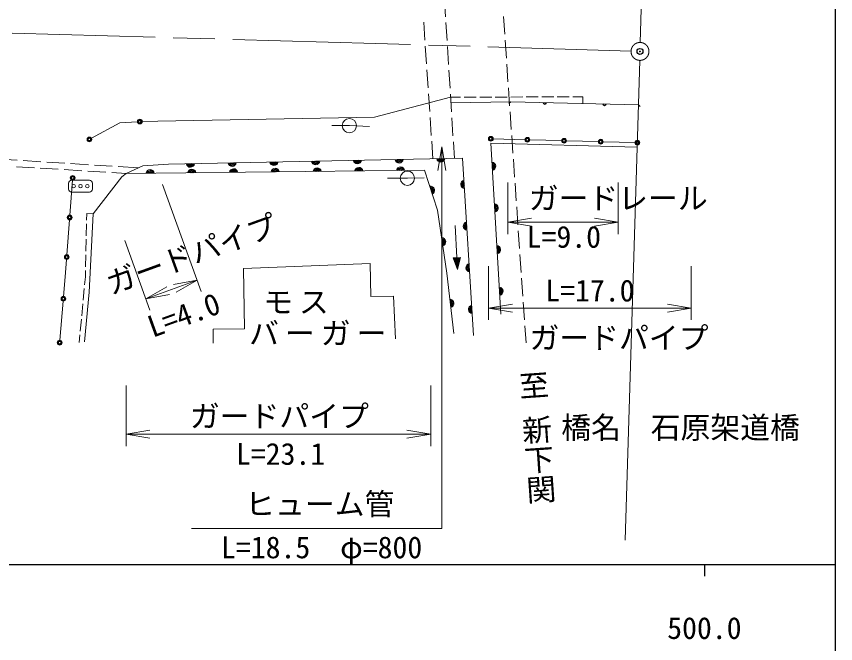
# Model space of a CAD drawing. Units: millimetres at full size, sheet at 1:1000; details may follow other scales. Extents: x 40000 to 680000, y 20000 to 380000.
# Drawn here: x 510330 to 579000, y 198357 to 250928 of the extents above; entities that cross this region are included whole.
import ezdxf
from ezdxf.enums import TextEntityAlignment as Align

# ---------------------------------------------------------------- set-up
doc = ezdxf.new("R2010")
doc.units = ezdxf.units.MM
doc.header["$LTSCALE"] = 1000
doc.header["$PDMODE"] = 32
doc.header["$PDSIZE"] = 500
doc.linetypes.add('CHAIN', pattern=[18.5, 12, -1.5, 3.5, -1.5])
for name, color, linetype, lineweight in [('M-BGD', 7, 'Continuous', 13), ('M-BMK', 2, 'CHAIN', 13), ('M-BMK-OTRS', 5, 'Continuous', 13), ('M-STR-HTXT', 7, 'Continuous', 13), ('M-STR-STR3', 7, 'Continuous', 13), ('M-STR-STRC', 7, 'Continuous', 13), ('M-TTL-BAND', 7, 'Continuous', 25), ('M-WORK', 1, 'Continuous', 13)]:
    doc.layers.add(name, color=color, linetype=linetype, lineweight=lineweight)
doc.layers.add('M-OTRS', color=6, linetype='Continuous')
doc.styles.add('@ＭＳ ゴシック', font='')
doc.styles.add('ＭＳ ゴシック', font='')
doc.styles.get('@ＭＳ ゴシック').set_extended_font_data('@MS Gothic')
doc.styles.get('ＭＳ ゴシック').set_extended_font_data('MS Gothic')

# ---------------------------------------------------------------- blocks, each defined once
blk = doc.blocks.new('open_arrow')
at = {"color": 0, "linetype": 'Continuous', "lineweight": -2}
blk.add_lwpolyline([(7.5, 1.25), (0, 0), (7.5, -1.25)], dxfattribs=at)

msp = doc.modelspace()

# ---------------------------------------------------------------- linework, layer by layer
at = {"layer": 'M-BGD'}
for p, q in [((514703, 236949), (514703, 236449)), ((516453, 237199), (514953, 237199)), ((516703, 236449), (516703, 236949)), ((514953, 236199), (516453, 236199))]:
    msp.add_line(p, q, dxfattribs=at)
for centre in [(515128, 236699), (515703, 236699), (516278, 236699)]:
    msp.add_circle(centre, 150, dxfattribs=at)
for centre, start, end in [((514953, 236949), 90, 180), ((516453, 236949), 0, 90), ((514953, 236449), 180, 270), ((516453, 236449), 270, 0)]:
    msp.add_arc(centre, 250, start, end, dxfattribs=at)
at = {"layer": 'M-BMK'}
for p, q in [((540468, 248656), (505277, 249652)), ((561853, 248015), (540468, 248656))]:
    msp.add_line(p, q, dxfattribs=at)
for radius in [750, 30]:
    msp.add_circle((562602, 247992), radius, dxfattribs=at)
at = {"layer": 'M-BMK-OTRS'}
for p, q in [((562625, 248742), (563947, 292811)), ((561373, 207019), (562580, 247243))]:
    msp.add_line(p, q, dxfattribs=at)
at = {"layer": 'M-OTRS'}
msp.add_point((562602, 247992), dxfattribs=at)
at = {"layer": 'M-STR-HTXT'}
for p, q in [((551518, 237000), (551518, 232685)), ((560778, 237000), (560778, 232685)), ((522582, 236849), (525828, 227874)), ((551518, 233685), (560778, 233685)), ((519411, 232149), (521521, 226316)), ((549900, 230000), (549900, 225483)), ((566902, 230000), (566902, 225483)), ((521181, 227257), (525488, 228815)), ((549900, 226483), (566902, 226483)), ((519522, 220000), (519522, 214919)), ((545062, 220000), (545062, 214919)), ((519522, 215919), (545062, 215919))]:
    msp.add_line(p, q, dxfattribs=at)
msp.add_lwpolyline([(546000, 240000), (546000, 208000), (525000, 208000)], dxfattribs=at)
at = {"layer": 'M-STR-STR3'}
for p, q in [((551157, 250922), (551261, 249426)), ((551295, 248927), (551399, 247431)), ((551434, 246932), (551538, 245435)), ((551572, 244937), (551676, 243440)), ((551711, 242941), (551815, 241445)), ((551849, 240946), (551953, 239450)), ((551988, 238951), (552092, 237455)), ((552126, 236956), (552230, 235459)), ((552265, 234961), (552369, 233464)), ((552403, 232965), (552507, 231469)), ((552542, 230970), (552646, 229474)), ((552680, 228975), (552784, 227479)), ((552819, 226980), (552923, 225483)), ((552957, 224985), (553057, 223554))]:
    msp.add_line(p, q, dxfattribs=at)
at = {"layer": 'M-STR-STRC'}
for p, q in [((551608, 243629), (551762, 243775)), ((551762, 243775), (562478, 243516)), ((562478, 243516), (562624, 243362)), ((516625, 240712), (518989, 242018)), ((518989, 242018), (520477, 242104)), ((552970, 240594), (550297, 240666)), ((556043, 240513), (553370, 240584)), ((559116, 240431), (556443, 240502)), ((562190, 240349), (559516, 240420)), ((515033, 237191), (514814, 234273)), ((514785, 233874), (514566, 230955)), ((514537, 230556), (514428, 229097)), ((514428, 229097), (514288, 227458)), ((514254, 227059), (513974, 223781))]:
    msp.add_line(p, q, dxfattribs=at)
for centre, radius in [((520676, 242115), 200), ((520676, 242115), 160), ((520676, 242115), 120), ((520676, 242115), 100), ((516450, 240616), 200), ((516450, 240616), 160), ((516450, 240616), 120), ((516450, 240616), 100), ((550097, 240671), 200), ((550097, 240671), 160), ((550097, 240671), 120), ((550097, 240671), 100), ((553170, 240589), 200), ((553170, 240589), 160), ((553170, 240589), 120), ((553170, 240589), 100), ((556243, 240507), 200), ((556243, 240507), 160), ((556243, 240507), 120), ((556243, 240507), 100), ((559316, 240425), 200), ((559316, 240425), 160), ((559316, 240425), 120), ((559316, 240425), 100), ((562390, 240343), 200), ((562390, 240343), 160), ((562390, 240343), 120), ((562390, 240343), 100), ((515047, 237391), 200), ((515047, 237391), 160), ((515047, 237391), 120), ((515047, 237391), 100), ((514800, 234073), 200), ((514800, 234073), 160), ((514800, 234073), 120), ((514800, 234073), 100), ((514552, 230756), 200), ((514552, 230756), 160), ((514552, 230756), 120), ((514552, 230756), 100), ((514271, 227259), 200), ((514271, 227259), 160), ((514271, 227259), 120), ((514271, 227259), 100), ((513957, 223582), 200), ((513957, 223582), 160), ((513957, 223582), 120), ((513957, 223582), 100)]:
    msp.add_circle(centre, radius, dxfattribs=at)
for centre, radius in [((554621, 243706), 150), ((554621, 243706), 120), ((554621, 243706), 100), ((559619, 243585), 150), ((559619, 243585), 120), ((559619, 243585), 100)]:
    msp.add_arc(centre, radius, 178.61469, 358.61462, dxfattribs=at)
at = {"layer": 'M-TTL-BAND'}
for p, q in [((579000, 20000), (579000, 370000)), ((40000, 205000), (579000, 205000)), ((568000, 205000), (568000, 204000))]:
    msp.add_line(p, q, dxfattribs=at)
at = {"layer": 'M-WORK'}
for p, q in [((546216, 252399), (546308, 250902)), ((544574, 248939), (544473, 250435)), ((546339, 250403), (546432, 248906)), ((544708, 246943), (544607, 248440)), ((546463, 248406), (546556, 246909)), ((544842, 244948), (544741, 246444)), ((546587, 246410), (546680, 244913)), ((540346, 242470), (546727, 244155)), ((544975, 242952), (544875, 244449)), ((546711, 244414), (546804, 242917)), ((546727, 244155), (547570, 244157)), ((547870, 244158), (548870, 244161)), ((549170, 244162), (550170, 244165)), ((550470, 244166), (551470, 244169)), ((551770, 244170), (552770, 244173)), ((553070, 244173), (554070, 244176)), ((554370, 244177), (555370, 244180)), ((555670, 244181), (556670, 244184)), ((556970, 244185), (557812, 244187)), ((557812, 244187), (557812, 243629)), ((546756, 243695), (551762, 243775)), ((520676, 242115), (540346, 242470)), ((545109, 240957), (545009, 242453)), ((546835, 242418), (546928, 240921)), ((538244, 241772), (536760, 241772)), ((538244, 241772), (539925, 241711)), ((545241, 238994), (545143, 240458)), ((546959, 240422), (547045, 239030)), ((550098, 240291), (562379, 239960)), ((550944, 225961), (550098, 240291)), ((523091, 238547), (547737, 239044)), ((547737, 239044), (548657, 224177)), ((508890, 238966), (510387, 238872)), ((511838, 238239), (510341, 238332)), ((510886, 238840), (512383, 238746)), ((512882, 238715), (514379, 238620)), ((514878, 238589), (516375, 238495)), ((516874, 238463), (518371, 238369)), ((518870, 238338), (520561, 238231)), ((519522, 237763), (520943, 238403)), ((520943, 238403), (523091, 238547)), ((513834, 238115), (512337, 238208)), ((515830, 237992), (514333, 238085)), ((517826, 237868), (516329, 237961)), ((519522, 237763), (518325, 237837)), ((519170, 237476), (519522, 237763)), ((544549, 238031), (519522, 237763)), ((545627, 234680), (544549, 238031)), ((516758, 234388), (519170, 237476)), ((543106, 237361), (541425, 237374)), ((543106, 237361), (544504, 237386)), ((516230, 234400), (516218, 233842)), ((516758, 234388), (516230, 234400)), ((516444, 227818), (516758, 234388)), ((546408, 229406), (545627, 234680)), ((516211, 233542), (516190, 232542)), ((547100, 233397), (547247, 230715)), ((516184, 232242), (516162, 231243)), ((516156, 230943), (516134, 229943)), ((529378, 229795), (539995, 230208)), ((539995, 230208), (540052, 227443)), ((547547, 230731), (546948, 230698)), ((547302, 229716), (546948, 230698)), ((547019, 230502), (547008, 230701)), ((547068, 230705), (547090, 230305)), ((547160, 230109), (547127, 230708)), ((547187, 230711), (547231, 229913)), ((547302, 229716), (547247, 230715)), ((547302, 229716), (547547, 230731)), ((547307, 230718), (547351, 229919)), ((547400, 230122), (547367, 230721)), ((547427, 230724), (547449, 230325)), ((547498, 230528), (547487, 230728)), ((516128, 229643), (516116, 229085)), ((529457, 224736), (529378, 229795)), ((546995, 224361), (546408, 229406)), ((516116, 229085), (516053, 228432)), ((516024, 228133), (515929, 227138)), ((516031, 223643), (516444, 227818)), ((540052, 227443), (541947, 227486)), ((541947, 227486), (542108, 223895)), ((515900, 226839), (515804, 225844)), ((515776, 225545), (515680, 224550)), ((526821, 223529), (526829, 224723)), ((526829, 224723), (529457, 224736)), ((515651, 224251), (515589, 223598))]:
    msp.add_line(p, q, dxfattribs=at)
for centre in [(538244, 241772), (543106, 237361)]:
    msp.add_circle(centre, 600, dxfattribs=at)
for centre, radius, start, end in [((545911, 239061), 354, 189.95239, 352.35751), ((545911, 239061), 283, 192.17639, 350.13348), ((545911, 239061), 212, 195.92273, 346.38715), ((545911, 239061), 142, 203.63446, 338.67545), ((545911, 239061), 100, 213.95209, 328.35776), ((524915, 238638), 354, 189.95239, 352.35751), ((524915, 238638), 283, 192.17639, 350.13348), ((524915, 238638), 212, 195.92273, 346.38715), ((524915, 238638), 142, 203.63446, 338.67545), ((524915, 238638), 100, 213.95209, 328.35776), ((528414, 238709), 354, 189.95239, 352.35751), ((528414, 238709), 283, 192.17639, 350.13348), ((528414, 238709), 212, 195.92273, 346.38715), ((528414, 238709), 142, 203.63446, 338.67545), ((528414, 238709), 100, 213.95209, 328.35776), ((531914, 238779), 354, 189.95239, 352.35751), ((531914, 238779), 283, 192.17639, 350.13348), ((531914, 238779), 212, 195.92273, 346.38715), ((531914, 238779), 142, 203.63446, 338.67545), ((531914, 238779), 100, 213.95209, 328.35776), ((535413, 238850), 354, 189.95239, 352.35751), ((535413, 238850), 283, 192.17639, 350.13348), ((535413, 238850), 212, 195.92273, 346.38715), ((535413, 238850), 142, 203.63446, 338.67545), ((535413, 238850), 100, 213.95209, 328.35776), ((538912, 238920), 354, 189.95239, 352.35751), ((538912, 238920), 283, 192.17639, 350.13348), ((538912, 238920), 212, 195.92273, 346.38715), ((538912, 238920), 142, 203.63446, 338.67545), ((538912, 238920), 100, 213.95209, 328.35776), ((542412, 238991), 354, 189.95239, 352.35751), ((542412, 238991), 283, 192.17639, 350.13348), ((542535, 237955), 354, 9.4101, 171.81531), ((542412, 238991), 212, 195.92273, 346.38715), ((542412, 238991), 142, 203.63446, 338.67545), ((542412, 238991), 100, 213.95209, 328.35776), ((550157, 238364), 354, 282.17859, 84.58374), ((550157, 238364), 283, 284.40259, 82.35971), ((550157, 238364), 212, 288.14893, 78.61337), ((550157, 238364), 142, 295.86066, 70.90164), ((550157, 238364), 100, 306.17831, 60.58398), ((521536, 237731), 354, 9.4101, 171.81531), ((521536, 237731), 283, 11.63416, 169.59125), ((521536, 237731), 212, 15.38049, 165.84491), ((521536, 237731), 142, 23.09222, 158.13318), ((521536, 237731), 100, 33.40985, 147.81555), ((525036, 237768), 354, 9.4101, 171.81531), ((525036, 237768), 283, 11.63416, 169.59125), ((525036, 237768), 212, 15.38049, 165.84491), ((525036, 237768), 142, 23.09222, 158.13318), ((525036, 237768), 100, 33.40985, 147.81555), ((528536, 237805), 354, 9.4101, 171.81531), ((528536, 237805), 283, 11.63416, 169.59125), ((528536, 237805), 212, 15.38049, 165.84491), ((528536, 237805), 142, 23.09222, 158.13318), ((528536, 237805), 100, 33.40985, 147.81555), ((532036, 237843), 354, 9.4101, 171.81531), ((532036, 237843), 283, 11.63416, 169.59125), ((532036, 237843), 212, 15.38049, 165.84491), ((532036, 237843), 142, 23.09222, 158.13318), ((532036, 237843), 100, 33.40985, 147.81555), ((535536, 237880), 354, 9.4101, 171.81531), ((535536, 237880), 283, 11.63416, 169.59125), ((535536, 237880), 212, 15.38049, 165.84491), ((535536, 237880), 142, 23.09222, 158.13318), ((535536, 237880), 100, 33.40985, 147.81555), ((539035, 237918), 354, 9.4101, 171.81531), ((539035, 237918), 283, 11.63416, 169.59125), ((539035, 237918), 212, 15.38049, 165.84491), ((539035, 237918), 142, 23.09222, 158.13318), ((539035, 237918), 100, 33.40985, 147.81555), ((542535, 237955), 283, 11.63416, 169.59125), ((542535, 237955), 212, 15.38049, 165.84491), ((542535, 237955), 142, 23.09222, 158.13318), ((542535, 237955), 100, 33.40985, 147.81555), ((547927, 236854), 354, 102.33527, 264.74048), ((547927, 236854), 283, 104.55933, 262.51642), ((547927, 236854), 212, 108.30566, 258.77008), ((547927, 236854), 142, 116.0174, 251.05835), ((547927, 236854), 100, 126.33502, 240.74066), ((545036, 236339), 354, 296.6358, 99.04102), ((545036, 236339), 283, 298.85986, 96.81696), ((545036, 236339), 212, 302.60614, 93.07062), ((545036, 236339), 142, 310.31787, 85.35889), ((545036, 236339), 100, 320.63556, 75.04123), ((550364, 234870), 354, 282.17859, 84.58374), ((550364, 234870), 283, 284.40259, 82.35971), ((550364, 234870), 212, 288.14893, 78.61337), ((550364, 234870), 142, 295.86066, 70.90164), ((550364, 234870), 100, 306.17831, 60.58398), ((548143, 233361), 354, 102.33527, 264.74048), ((548143, 233361), 283, 104.55933, 262.51642), ((548143, 233361), 212, 108.30566, 258.77008), ((548143, 233361), 142, 116.0174, 251.05835), ((548143, 233361), 100, 126.33502, 240.74066), ((545964, 232035), 354, 287.22437, 89.62955), ((545964, 232035), 283, 289.44843, 87.40552), ((545964, 232035), 212, 293.19476, 83.65918), ((545964, 232035), 142, 300.90646, 75.94745), ((545964, 232035), 100, 311.22412, 65.62979), ((550570, 231376), 354, 282.17859, 84.58374), ((550570, 231376), 283, 284.40259, 82.35971), ((550570, 231376), 212, 288.14893, 78.61337), ((550570, 231376), 142, 295.86066, 70.90164), ((550570, 231376), 100, 306.17831, 60.58398), ((548359, 229867), 354, 102.33527, 264.74048), ((548359, 229867), 283, 104.55933, 262.51642), ((548359, 229867), 212, 108.30566, 258.77008), ((548359, 229867), 142, 116.0174, 251.05835), ((548359, 229867), 100, 126.33502, 240.74066), ((550777, 227882), 354, 282.17859, 84.58374), ((550777, 227882), 283, 284.40259, 82.35971), ((550777, 227882), 212, 288.14893, 78.61337), ((550777, 227882), 142, 295.86066, 70.90164), ((550777, 227882), 100, 306.17831, 60.58398), ((546648, 226877), 354, 285.43091, 87.83612), ((546648, 226877), 283, 287.65497, 85.61206), ((546648, 226877), 212, 291.40131, 81.86575), ((546648, 226877), 142, 299.11301, 74.15402), ((546648, 226877), 100, 309.43069, 63.83636), ((548575, 226374), 354, 102.33527, 264.74048), ((548575, 226374), 283, 104.55933, 262.51642), ((548575, 226374), 212, 108.30566, 258.77008), ((548575, 226374), 142, 116.0174, 251.05835), ((548575, 226374), 100, 126.33502, 240.74066)]:
    msp.add_arc(centre, radius, start, end, dxfattribs=at)

# ---------------------------------------------------------------- block references
at = {"layer": 'M-STR-HTXT', "xscale": 267, "yscale": 267}
for p, rotation in [((546000, 240000), 270), ((560778, 233685), 180), ((525488, 228815), 199.9), ((521181, 227257), 19.9), ((566902, 226483), 180), ((545062, 215919), 180)]:
    msp.add_blockref('open_arrow', p, dxfattribs=dict(at, rotation=rotation))
for p in [(551518, 233685), (549900, 226483), (519522, 215919)]:
    msp.add_blockref('open_arrow', p, dxfattribs=at)

# ---------------------------------------------------------------- texts
at = {"layer": 'M-STR-HTXT', "style": 'ＭＳ ゴシック'}
for s, p in [('ガードレール', (560778, 235685)), ('ガードパイプ', (560844, 223984)), ('ガードパイプ', (532376, 217419)), ('L=18.5\u3000φ=800', (535918, 206425))]:
    msp.add_text(s, height=1833, dxfattribs=at).set_placement(p, align=Align.MIDDLE_CENTER)
msp.add_text('ガードパイプ', height=1833, rotation=19.888, dxfattribs=at).set_placement((525000, 231000), align=Align.MIDDLE_CENTER)
for s, p in [('L=9.0', (556221, 230986)), ('L=17.0', (558401, 226483)), ('L=23.1', (532475, 212793))]:
    msp.add_text(s, height=1833, dxfattribs=at).set_placement(p, align=Align.BOTTOM_CENTER)
msp.add_text('L=4.0', height=1833, rotation=19.888, dxfattribs=at).set_placement((524863, 224527), align=Align.BOTTOM_CENTER)
for s, p in [('橋名\u3000石原架道橋', (556000, 215000)), ('ヒューム管', (529512, 208587))]:
    msp.add_text(s, height=1833, dxfattribs=at).set_placement(p, align=Align.BOTTOM_LEFT)
at = {"layer": 'M-STR-STR3', "style": '@ＭＳ ゴシック'}
msp.add_text('至 新下関', height=1833, rotation=273.971, dxfattribs=at).set_placement((552521, 215559), align=Align.BOTTOM_CENTER)
at = {"layer": 'M-TTL-BAND', "style": 'ＭＳ ゴシック'}
msp.add_text('500.0', height=1833, dxfattribs=at).set_placement((568000, 198195), align=Align.BOTTOM_CENTER)
at = {"layer": 'M-WORK', "char_height": 1833, "attachment_point": 7, "style": 'ＭＳ ゴシック'}
for s, insert in [('\\T1.2;モス', (531016, 226006)), ('\\T1.2;バーガー', (529837, 223353))]:
    msp.add_mtext(s, dxfattribs=dict(at, insert=insert))

doc.saveas('drawing.dxf')
